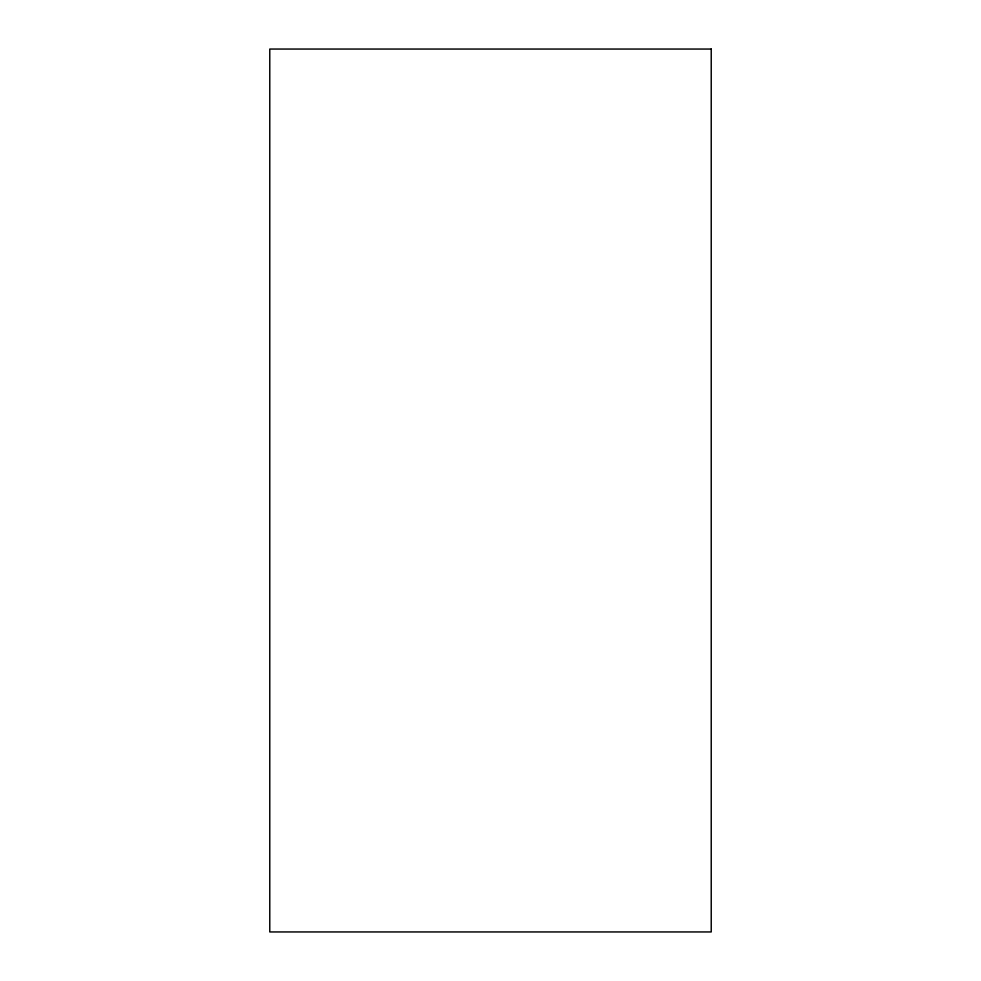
<?xml version="1.0" encoding="UTF-8"?>
<svg xmlns="http://www.w3.org/2000/svg" width="981" height="981" viewBox="0 0 981 981"><rect width="100%" height="100%" fill="white"/><g stroke="black" fill="none" stroke-linecap="round" stroke-linejoin="round"><path stroke-width="1.47" d="M711.225 49.05L269.775 49.05L269.775 931.95L711.225 931.95L711.225 49.05"/></g></svg>
